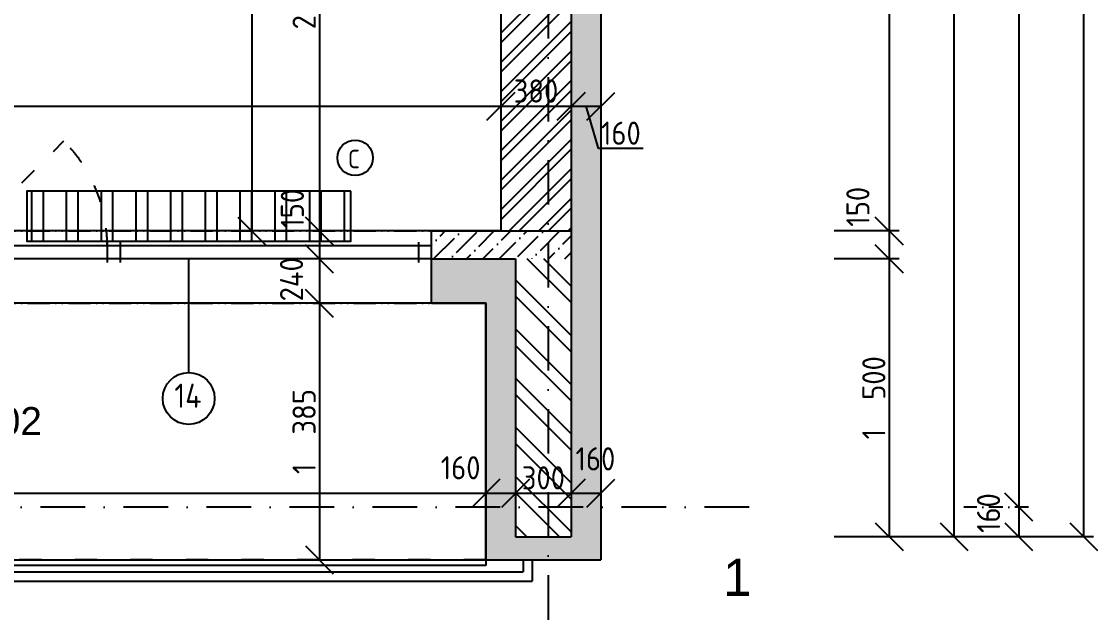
# Model space of a CAD drawing. Extents: x 4511820 to 5180432, y -1526536 to -944957.
# Drawn here: x 5037953 to 5043762, y -1345655 to -1342450 of the extents above; entities that cross this region are included whole.
import ezdxf

# ---------------------------------------------------------------- set-up
doc = ezdxf.new("R2010")
doc.units = 0
doc.header["$MEASUREMENT"] = 0
for name, pattern in [('ACAD_ISO03W100', [30, 12, -18]), ('ACAD_ISO12W100', [22, 12, -3, 0.5, -3, 0.5, -3]), ('BODKOCIARKOVANA_3', [5.6, 3, -1.3, 0, -1.3])]:
    doc.linetypes.add(name, pattern=pattern)
doc.layers.get('0').update_dxf_attribs({"linetype": 'CONTINUOUS'})
doc.layers.get('Defpoints').update_dxf_attribs({"color": 61, "linetype": 'CONTINUOUS'})
for name, color, linetype in [('KÓTY', 4, 'CONTINUOUS'), ('MÚRY', 1, 'CONTINUOUS'), ('OKNÁ', 143, 'CONTINUOUS'), ('osi', 253, 'CONTINUOUS'), ('Plochy', 41, 'CONTINUOUS'), ('POPIS', 7, 'CONTINUOUS'), ('POZEMOK', 7, 'CONTINUOUS'), ('TENKÁ', 7, 'CONTINUOUS'), ('Z-Kúrenie', 101, 'CONTINUOUS'), ('ŠRAFY', 82, 'CONTINUOUS')]:
    doc.layers.add(name, color=color, linetype=linetype)
doc.styles.add('ARIAL', font='arial.ttf')
doc.styles.add('styl1', font='arial.ttf')
doc.styles.add('STYLE1', font='isocp.shx')
doc.dimstyles.new('STANDARD-50', dxfattribs={"dimtxt": 125, "dimasz": 150, "dimexe": 10, "dimexo": 200, "dimgap": 20, "dimtad": 1, "dimdsep": 46, "dimlunit": 6, "dimtxsty": 'STYLE1', "dimblk1": 'OBLIQUE', "dimblk2": 'OBLIQUE', "dimsah": 1, "dimcen": 2.5, "dimse1": 1, "dimse2": 1, "dimadec": 0, "dimazin": 0, "dimtfac": 1, "dimtmove": 1, "dimatfit": 3, "dimldrblk": 'OBLIQUE', "dimfxl": 1, "dimtolj": 1, "dimtzin": 0, "dimarcsym": 0})

# ---------------------------------------------------------------- blocks, each defined once
blk = doc.blocks.new('_OBLIQUE')
at = {"color": 0, "linetype": 'ByBlock'}
blk.add_line((-0.5, -0.5), (0.5, 0.5), dxfattribs=at)
blk = doc.blocks.new('*D22108')
at = {"layer": 'Defpoints', "color": 0}
for p in [(5036056, -1345070.2), (5040796, -1345070.2), (5040796, -1348914.9)]:
    blk.add_point(p, dxfattribs=at)
at = {"layer": 'KÓTY', "color": 0, "lineweight": -2}
blk.add_line((5036056, -1348914.9), (5040796, -1348914.9), dxfattribs=at)
at = {"layer": 'KÓTY', "color": 0, "linetype": 'ByBlock', "lineweight": -2, "xscale": 150, "yscale": 150, "zscale": 150, "rotation": 180}
blk.add_blockref('_OBLIQUE', (5036056, -1348914.9), dxfattribs=at)
at = {"layer": 'KÓTY', "color": 0, "linetype": 'ByBlock', "lineweight": -2, "xscale": 150, "yscale": 150, "zscale": 150}
blk.add_blockref('_OBLIQUE', (5040796, -1348914.9), dxfattribs=at)
at = {"layer": 'KÓTY', "color": 0, "insert": (5038426, -1348832.3), "char_height": 125, "attachment_point": 5, "style": 'STYLE1'}
blk.add_mtext('\\A1;4ﾠ740', dxfattribs=at)
blk = doc.blocks.new('*D22109')
at = {"layer": 'Defpoints', "color": 0}
for p in [(5040796, -1345070.2), (5040921, -1345070.2), (5040921, -1348914.9)]:
    blk.add_point(p, dxfattribs=at)
at = {"layer": 'KÓTY', "color": 0, "lineweight": -2}
blk.add_line((5040796, -1348914.9), (5040921, -1348914.9), dxfattribs=at)
at = {"layer": 'KÓTY', "color": 0, "linetype": 'ByBlock', "lineweight": -2, "xscale": 150, "yscale": 150, "zscale": 150, "rotation": 180}
blk.add_blockref('_OBLIQUE', (5040796, -1348914.9), dxfattribs=at)
at = {"layer": 'KÓTY', "color": 0, "linetype": 'ByBlock', "lineweight": -2, "xscale": 150, "yscale": 150, "zscale": 150}
blk.add_blockref('_OBLIQUE', (5040921, -1348914.9), dxfattribs=at)
at = {"layer": 'KÓTY', "color": 0, "insert": (5041032.5, -1348741), "char_height": 125, "attachment_point": 5, "style": 'STYLE1'}
blk.add_mtext('\\A1;125', dxfattribs=at)
blk = doc.blocks.new('*D22123')
at = {"layer": 'Defpoints', "color": 0}
for p in [(5040541, -1343580.2), (5027621, -1344815.2), (5040541, -1349264.9)]:
    blk.add_point(p, dxfattribs=at)
at = {"layer": 'KÓTY', "color": 0, "lineweight": -2}
blk.add_line((5027621, -1349264.9), (5040541, -1349264.9), dxfattribs=at)
at = {"layer": 'KÓTY', "color": 0, "linetype": 'ByBlock', "lineweight": -2, "xscale": 150, "yscale": 150, "zscale": 150, "rotation": 180}
blk.add_blockref('_OBLIQUE', (5027621, -1349264.9), dxfattribs=at)
at = {"layer": 'KÓTY', "color": 0, "linetype": 'ByBlock', "lineweight": -2, "xscale": 150, "yscale": 150, "zscale": 150}
blk.add_blockref('_OBLIQUE', (5040541, -1349264.9), dxfattribs=at)
at = {"layer": 'KÓTY', "color": 0, "insert": (5034081, -1349182.3), "char_height": 125, "attachment_point": 5, "style": 'STYLE1'}
blk.add_mtext('\\A1;12ﾠ920', dxfattribs=at)
blk = doc.blocks.new('*D22124')
at = {"layer": 'Defpoints', "color": 0}
for p in [(5040541, -1343580.2), (5040921, -1343580.2), (5040921, -1349264.9)]:
    blk.add_point(p, dxfattribs=at)
at = {"layer": 'KÓTY', "color": 0, "lineweight": -2}
blk.add_line((5040541, -1349264.9), (5040921, -1349264.9), dxfattribs=at)
at = {"layer": 'KÓTY', "color": 0, "linetype": 'ByBlock', "lineweight": -2, "xscale": 150, "yscale": 150, "zscale": 150, "rotation": 180}
blk.add_blockref('_OBLIQUE', (5040541, -1349264.9), dxfattribs=at)
at = {"layer": 'KÓTY', "color": 0, "linetype": 'ByBlock', "lineweight": -2, "xscale": 150, "yscale": 150, "zscale": 150}
blk.add_blockref('_OBLIQUE', (5040921, -1349264.9), dxfattribs=at)
at = {"layer": 'KÓTY', "color": 0, "insert": (5040731, -1349182.4), "char_height": 125, "attachment_point": 5, "style": 'STYLE1'}
blk.add_mtext('\\A1;380', dxfattribs=at)
blk = doc.blocks.new('*D22127')
at = {"layer": 'Defpoints', "color": 0}
for p in [(5007451, -1345070.2), (5040921, -1345135.2), (5040921, -1348214.9)]:
    blk.add_point(p, dxfattribs=at)
at = {"layer": 'KÓTY', "color": 0, "lineweight": -2}
blk.add_line((5007451, -1348214.9), (5040921, -1348214.9), dxfattribs=at)
at = {"layer": 'KÓTY', "color": 0, "linetype": 'ByBlock', "lineweight": -2, "xscale": 150, "yscale": 150, "zscale": 150, "rotation": 180}
blk.add_blockref('_OBLIQUE', (5007451, -1348214.9), dxfattribs=at)
at = {"layer": 'KÓTY', "color": 0, "linetype": 'ByBlock', "lineweight": -2, "xscale": 150, "yscale": 150, "zscale": 150}
blk.add_blockref('_OBLIQUE', (5040921, -1348214.9), dxfattribs=at)
at = {"layer": 'KÓTY', "color": 0, "insert": (5024186, -1348132.3), "char_height": 125, "attachment_point": 5, "style": 'STYLE1'}
blk.add_mtext('\\A1;33ﾠ470', dxfattribs=at)
blk = doc.blocks.new('*D22128')
at = {"layer": 'Defpoints', "color": 0}
for p in [(4980571, -1342545.2), (5040921, -1342545.2), (5040921, -1348564.9)]:
    blk.add_point(p, dxfattribs=at)
at = {"layer": 'KÓTY', "color": 0, "lineweight": -2}
blk.add_line((4980571, -1348564.9), (5040921, -1348564.9), dxfattribs=at)
at = {"layer": 'KÓTY', "color": 0, "linetype": 'ByBlock', "lineweight": -2, "xscale": 150, "yscale": 150, "zscale": 150, "rotation": 180}
blk.add_blockref('_OBLIQUE', (4980571, -1348564.9), dxfattribs=at)
at = {"layer": 'KÓTY', "color": 0, "linetype": 'ByBlock', "lineweight": -2, "xscale": 150, "yscale": 150, "zscale": 150}
blk.add_blockref('_OBLIQUE', (5040921, -1348564.9), dxfattribs=at)
at = {"layer": 'KÓTY', "color": 0, "insert": (5010746, -1348482.3), "char_height": 125, "attachment_point": 5, "style": 'STYLE1'}
blk.add_mtext('\\A1;60ﾠ350', dxfattribs=at)
blk = doc.blocks.new('*D22131')
at = {"layer": 'Defpoints', "color": 0}
for p in [(5040621, -1343755.2), (5040921, -1343755.2), (5040921, -1347864.9)]:
    blk.add_point(p, dxfattribs=at)
at = {"layer": 'KÓTY', "color": 0, "lineweight": -2}
blk.add_line((5040621, -1347864.9), (5040921, -1347864.9), dxfattribs=at)
at = {"layer": 'KÓTY', "color": 0, "linetype": 'ByBlock', "lineweight": -2, "xscale": 150, "yscale": 150, "zscale": 150, "rotation": 180}
blk.add_blockref('_OBLIQUE', (5040621, -1347864.9), dxfattribs=at)
at = {"layer": 'KÓTY', "color": 0, "linetype": 'ByBlock', "lineweight": -2, "xscale": 150, "yscale": 150, "zscale": 150}
blk.add_blockref('_OBLIQUE', (5040921, -1347864.9), dxfattribs=at)
at = {"layer": 'KÓTY', "color": 0, "insert": (5040771, -1347782.4), "char_height": 125, "attachment_point": 5, "style": 'STYLE1'}
blk.add_mtext('\\A1;300', dxfattribs=at)
blk = doc.blocks.new('*D22132')
at = {"layer": 'Defpoints', "color": 0}
for p in [(5040166, -1343767.7), (5040621, -1343755.2), (5040166, -1347864.9)]:
    blk.add_point(p, dxfattribs=at)
at = {"layer": 'KÓTY', "color": 0, "lineweight": -2}
blk.add_line((5040621, -1347864.9), (5040166, -1347864.9), dxfattribs=at)
at = {"layer": 'KÓTY', "color": 0, "linetype": 'ByBlock', "lineweight": -2, "xscale": 150, "yscale": 150, "zscale": 150, "rotation": 180}
blk.add_blockref('_OBLIQUE', (5040166, -1347864.9), dxfattribs=at)
at = {"layer": 'KÓTY', "color": 0, "linetype": 'ByBlock', "lineweight": -2, "xscale": 150, "yscale": 150, "zscale": 150}
blk.add_blockref('_OBLIQUE', (5040621, -1347864.9), dxfattribs=at)
at = {"layer": 'KÓTY', "color": 0, "insert": (5040393.5, -1347782.4), "char_height": 125, "attachment_point": 5, "style": 'STYLE1'}
blk.add_mtext('\\A1;455', dxfattribs=at)
blk = doc.blocks.new('*D22133')
at = {"layer": 'Defpoints', "color": 0}
for p in [(5037546, -1343767.7), (5040166, -1343767.7), (5037546, -1347864.9)]:
    blk.add_point(p, dxfattribs=at)
at = {"layer": 'KÓTY', "color": 0, "lineweight": -2}
blk.add_line((5040166, -1347864.9), (5037546, -1347864.9), dxfattribs=at)
at = {"layer": 'KÓTY', "color": 0, "linetype": 'ByBlock', "lineweight": -2, "xscale": 150, "yscale": 150, "zscale": 150, "rotation": 180}
blk.add_blockref('_OBLIQUE', (5037546, -1347864.9), dxfattribs=at)
at = {"layer": 'KÓTY', "color": 0, "linetype": 'ByBlock', "lineweight": -2, "xscale": 150, "yscale": 150, "zscale": 150}
blk.add_blockref('_OBLIQUE', (5040166, -1347864.9), dxfattribs=at)
at = {"layer": 'KÓTY', "color": 0, "insert": (5038856, -1347782.3), "char_height": 125, "attachment_point": 5, "style": 'STYLE1'}
blk.add_mtext('\\A1;2ﾠ620', dxfattribs=at)
blk = doc.blocks.new('*D22273')
at = {"layer": 'Defpoints', "color": 0}
for p in [(5041881, -1338355.2), (5041881, -1345070.2), (5043337.5, -1345070.2)]:
    blk.add_point(p, dxfattribs=at)
at = {"layer": 'KÓTY', "color": 0, "lineweight": -2}
blk.add_line((5043337.5, -1338355.2), (5043337.5, -1345070.2), dxfattribs=at)
at = {"layer": 'KÓTY', "color": 0, "linetype": 'ByBlock', "lineweight": -2, "xscale": 150, "yscale": 150, "zscale": 150}
for p, rotation in [((5043337.5, -1338355.2), 90), ((5043337.5, -1345070.2), 270)]:
    blk.add_blockref('_OBLIQUE', p, dxfattribs=dict(at, rotation=rotation))
at = {"layer": 'KÓTY', "color": 0, "insert": (5043255, -1341712.7), "char_height": 125, "attachment_point": 5, "rotation": 90, "style": 'STYLE1'}
blk.add_mtext('\\A1;6ﾠ715', dxfattribs=at)
blk = doc.blocks.new('*D22274')
at = {"layer": 'Defpoints', "color": 0}
for p in [(5040921, -1345070.2), (5040921, -1345230.2), (5043337.5, -1345230.2)]:
    blk.add_point(p, dxfattribs=at)
at = {"layer": 'KÓTY', "color": 0, "lineweight": -2}
blk.add_line((5043337.5, -1345070.2), (5043337.5, -1345230.2), dxfattribs=at)
at = {"layer": 'KÓTY', "color": 0, "linetype": 'ByBlock', "lineweight": -2, "xscale": 150, "yscale": 150, "zscale": 150}
for p, rotation in [((5043337.5, -1345070.2), 90), ((5043337.5, -1345230.2), 270)]:
    blk.add_blockref('_OBLIQUE', p, dxfattribs=dict(at, rotation=rotation))
at = {"layer": 'KÓTY', "color": 0, "insert": (5043174.5, -1345102.5), "char_height": 125, "attachment_point": 5, "rotation": 90, "style": 'STYLE1'}
blk.add_mtext('\\A1;160', dxfattribs=at)
blk = doc.blocks.new('*D22275')
at = {"layer": 'Defpoints', "color": 0}
for p in [(5040921, -1312385.2), (5040921, -1345230.2), (5042987.5, -1345230.2)]:
    blk.add_point(p, dxfattribs=at)
at = {"layer": 'KÓTY', "color": 0, "lineweight": -2}
blk.add_line((5042987.5, -1312385.2), (5042987.5, -1345230.2), dxfattribs=at)
at = {"layer": 'KÓTY', "color": 0, "linetype": 'ByBlock', "lineweight": -2, "xscale": 150, "yscale": 150, "zscale": 150}
for p, rotation in [((5042987.5, -1312385.2), 90), ((5042987.5, -1345230.2), 270)]:
    blk.add_blockref('_OBLIQUE', p, dxfattribs=dict(at, rotation=rotation))
at = {"layer": 'KÓTY', "color": 0, "insert": (5042905, -1328807.7), "char_height": 125, "attachment_point": 5, "rotation": 90, "style": 'STYLE1'}
blk.add_mtext('\\A1;32ﾠ845', dxfattribs=at)
blk = doc.blocks.new('*D22304')
at = {"layer": 'Defpoints', "color": 0}
for p in [(5040541, -1338505.2), (5040926.4, -1345230.2), (5043687.5, -1345230.2)]:
    blk.add_point(p, dxfattribs=at)
at = {"layer": 'KÓTY', "color": 0, "lineweight": -2}
blk.add_line((5043687.5, -1338505.2), (5043687.5, -1345230.2), dxfattribs=at)
at = {"layer": 'KÓTY', "color": 0, "linetype": 'ByBlock', "lineweight": -2, "xscale": 150, "yscale": 150, "zscale": 150}
for p, rotation in [((5043687.5, -1338505.2), 90), ((5043687.5, -1345230.2), 270)]:
    blk.add_blockref('_OBLIQUE', p, dxfattribs=dict(at, rotation=rotation))
at = {"layer": 'KÓTY', "color": 0, "insert": (5043605, -1341867.7), "char_height": 125, "attachment_point": 5, "rotation": 90, "style": 'STYLE1'}
blk.add_mtext('\\A1;6ﾠ725', dxfattribs=at)
blk = doc.blocks.new('*D22798')
at = {"layer": 'Defpoints', "color": 0}
for p in [(5034121, -1342907.5), (5040541, -1342907.5), (5040541, -1342907.5)]:
    blk.add_point(p, dxfattribs=at)
at = {"layer": 'KÓTY', "color": 0, "lineweight": -2}
blk.add_line((5034121, -1342907.5), (5040541, -1342907.5), dxfattribs=at)
at = {"layer": 'KÓTY', "color": 0, "linetype": 'ByBlock', "lineweight": -2, "xscale": 150, "yscale": 150, "zscale": 150, "rotation": 180}
blk.add_blockref('_OBLIQUE', (5034121, -1342907.5), dxfattribs=at)
at = {"layer": 'KÓTY', "color": 0, "linetype": 'ByBlock', "lineweight": -2, "xscale": 150, "yscale": 150, "zscale": 150}
blk.add_blockref('_OBLIQUE', (5040541, -1342907.5), dxfattribs=at)
at = {"layer": 'KÓTY', "color": 0, "insert": (5037331, -1342825), "char_height": 125, "attachment_point": 5, "style": 'STYLE1'}
blk.add_mtext('\\A1;6ﾠ420', dxfattribs=at)
blk = doc.blocks.new('*D22799')
at = {"layer": 'Defpoints', "color": 0}
for p in [(5040541, -1342907.5), (5040921, -1342907.5), (5040921, -1342907.5)]:
    blk.add_point(p, dxfattribs=at)
at = {"layer": 'KÓTY', "color": 0, "lineweight": -2}
blk.add_line((5040541, -1342907.5), (5040921, -1342907.5), dxfattribs=at)
at = {"layer": 'KÓTY', "color": 0, "linetype": 'ByBlock', "lineweight": -2, "xscale": 150, "yscale": 150, "zscale": 150, "rotation": 180}
blk.add_blockref('_OBLIQUE', (5040541, -1342907.5), dxfattribs=at)
at = {"layer": 'KÓTY', "color": 0, "linetype": 'ByBlock', "lineweight": -2, "xscale": 150, "yscale": 150, "zscale": 150}
blk.add_blockref('_OBLIQUE', (5040921, -1342907.5), dxfattribs=at)
at = {"layer": 'KÓTY', "color": 0, "insert": (5040731, -1342825), "char_height": 125, "attachment_point": 5, "style": 'STYLE1'}
blk.add_mtext('\\A1;380', dxfattribs=at)
blk = doc.blocks.new('*D22800')
at = {"layer": 'Defpoints', "color": 0}
for p in [(5040921, -1342907.5), (5041081, -1342907.5), (5041081, -1342907.5)]:
    blk.add_point(p, dxfattribs=at)
at = {"layer": 'KÓTY', "color": 0, "lineweight": -2}
for p, q in [((5040921, -1342907.5), (5041081, -1342907.5)), ((5041069.3, -1343135), (5041001, -1342907.5)), ((5041309.3, -1343135), (5041069.3, -1343135))]:
    blk.add_line(p, q, dxfattribs=at)
at = {"layer": 'KÓTY', "color": 0, "linetype": 'ByBlock', "lineweight": -2, "xscale": 150, "yscale": 150, "zscale": 150, "rotation": 180}
blk.add_blockref('_OBLIQUE', (5040921, -1342907.5), dxfattribs=at)
at = {"layer": 'KÓTY', "color": 0, "linetype": 'ByBlock', "lineweight": -2, "xscale": 150, "yscale": 150, "zscale": 150}
blk.add_blockref('_OBLIQUE', (5041081, -1342907.5), dxfattribs=at)
at = {"layer": 'KÓTY', "color": 0, "insert": (5041189.3, -1343052.5), "char_height": 125, "attachment_point": 5, "style": 'STYLE1'}
blk.add_mtext('\\A1;160', dxfattribs=at)
blk = doc.blocks.new('*D23145')
at = {"layer": 'Defpoints', "color": 0}
for p in [(5040341.7, -1338505.2), (5039196.2, -1343580.2), (5040341.7, -1343580.2)]:
    blk.add_point(p, dxfattribs=at)
at = {"layer": 'KÓTY', "color": 0, "lineweight": -2}
blk.add_line((5039196.2, -1338505.2), (5039196.2, -1343580.2), dxfattribs=at)
at = {"layer": 'KÓTY', "color": 0, "linetype": 'ByBlock', "lineweight": -2, "xscale": 150, "yscale": 150, "zscale": 150}
for p, rotation in [((5039196.2, -1338505.2), 90), ((5039196.2, -1343580.2), 270)]:
    blk.add_blockref('_OBLIQUE', p, dxfattribs=dict(at, rotation=rotation))
at = {"layer": 'KÓTY', "color": 0, "insert": (5039103, -1341519.5), "char_height": 125, "attachment_point": 5, "rotation": 90, "style": 'STYLE1'}
blk.add_mtext('\\A1;5ﾠ075', dxfattribs=at)
blk = doc.blocks.new('*D23164')
at = {"layer": 'Defpoints', "color": 0}
for p in [(5040291, -1340930.2), (5039561.5, -1343580.2), (5040353.5, -1343580.2)]:
    blk.add_point(p, dxfattribs=at)
at = {"layer": 'KÓTY', "color": 0, "lineweight": -2}
blk.add_line((5039561.5, -1340930.2), (5039561.5, -1343580.2), dxfattribs=at)
at = {"layer": 'KÓTY', "color": 0, "linetype": 'ByBlock', "lineweight": -2, "xscale": 150, "yscale": 150, "zscale": 150}
for p, rotation in [((5039561.5, -1340930.2), 90), ((5039561.5, -1343580.2), 270)]:
    blk.add_blockref('_OBLIQUE', p, dxfattribs=dict(at, rotation=rotation))
at = {"layer": 'KÓTY', "color": 0, "insert": (5039479, -1342255.2), "char_height": 125, "attachment_point": 5, "rotation": 90, "style": 'STYLE1'}
blk.add_mtext('\\A1;2ﾠ650', dxfattribs=at)
blk = doc.blocks.new('*D23368')
at = {"layer": 'Defpoints', "color": 0}
for p in [(5040461, -1344995), (5034171, -1345090.2), (5040461, -1345090.2)]:
    blk.add_point(p, dxfattribs=at)
at = {"layer": 'KÓTY', "color": 0, "lineweight": -2}
blk.add_line((5034171, -1344995), (5040461, -1344995), dxfattribs=at)
at = {"layer": 'KÓTY', "color": 0, "linetype": 'ByBlock', "lineweight": -2, "xscale": 150, "yscale": 150, "zscale": 150, "rotation": 180}
blk.add_blockref('_OBLIQUE', (5034171, -1344995), dxfattribs=at)
at = {"layer": 'KÓTY', "color": 0, "linetype": 'ByBlock', "lineweight": -2, "xscale": 150, "yscale": 150, "zscale": 150}
blk.add_blockref('_OBLIQUE', (5040461, -1344995), dxfattribs=at)
at = {"layer": 'KÓTY', "color": 0, "insert": (5037316, -1344912.5), "char_height": 125, "attachment_point": 5, "style": 'STYLE1'}
blk.add_mtext('\\A1;6ﾠ290', dxfattribs=at)
blk = doc.blocks.new('*D23369')
at = {"layer": 'Defpoints', "color": 0}
for p in [(5040461, -1344995), (5040621, -1344995), (5040621, -1344995)]:
    blk.add_point(p, dxfattribs=at)
at = {"layer": 'KÓTY', "color": 0, "lineweight": -2}
blk.add_line((5040461, -1344995), (5040621, -1344995), dxfattribs=at)
at = {"layer": 'KÓTY', "color": 0, "linetype": 'ByBlock', "lineweight": -2, "xscale": 150, "yscale": 150, "zscale": 150, "rotation": 180}
blk.add_blockref('_OBLIQUE', (5040461, -1344995), dxfattribs=at)
at = {"layer": 'KÓTY', "color": 0, "linetype": 'ByBlock', "lineweight": -2, "xscale": 150, "yscale": 150, "zscale": 150}
blk.add_blockref('_OBLIQUE', (5040621, -1344995), dxfattribs=at)
at = {"layer": 'KÓTY', "color": 0, "insert": (5040324, -1344858), "char_height": 125, "attachment_point": 5, "style": 'STYLE1'}
blk.add_mtext('\\A1;160', dxfattribs=at)
blk = doc.blocks.new('*D23370')
at = {"layer": 'Defpoints', "color": 0}
for p in [(5040621, -1344995), (5040921, -1344995), (5040921, -1345135.2)]:
    blk.add_point(p, dxfattribs=at)
at = {"layer": 'KÓTY', "color": 0, "lineweight": -2}
blk.add_line((5040621, -1344995), (5040921, -1344995), dxfattribs=at)
at = {"layer": 'KÓTY', "color": 0, "linetype": 'ByBlock', "lineweight": -2, "xscale": 150, "yscale": 150, "zscale": 150, "rotation": 180}
blk.add_blockref('_OBLIQUE', (5040621, -1344995), dxfattribs=at)
at = {"layer": 'KÓTY', "color": 0, "linetype": 'ByBlock', "lineweight": -2, "xscale": 150, "yscale": 150, "zscale": 150}
blk.add_blockref('_OBLIQUE', (5040921, -1344995), dxfattribs=at)
at = {"layer": 'KÓTY', "color": 0, "insert": (5040771, -1344912.5), "char_height": 125, "attachment_point": 5, "style": 'STYLE1'}
blk.add_mtext('\\A1;300', dxfattribs=at)
blk = doc.blocks.new('*D23371')
at = {"layer": 'Defpoints', "color": 0}
for p in [(5041081, -1344995), (5040921, -1345135.2), (5041081, -1345135.2)]:
    blk.add_point(p, dxfattribs=at)
at = {"layer": 'KÓTY', "color": 0, "lineweight": -2}
blk.add_line((5040921, -1344995), (5041081, -1344995), dxfattribs=at)
at = {"layer": 'KÓTY', "color": 0, "linetype": 'ByBlock', "lineweight": -2, "xscale": 150, "yscale": 150, "zscale": 150, "rotation": 180}
blk.add_blockref('_OBLIQUE', (5040921, -1344995), dxfattribs=at)
at = {"layer": 'KÓTY', "color": 0, "linetype": 'ByBlock', "lineweight": -2, "xscale": 150, "yscale": 150, "zscale": 150}
blk.add_blockref('_OBLIQUE', (5041081, -1344995), dxfattribs=at)
at = {"layer": 'KÓTY', "color": 0, "insert": (5041051.8, -1344810), "char_height": 125, "attachment_point": 5, "style": 'STYLE1'}
blk.add_mtext('\\A1;160', dxfattribs=at)
blk = doc.blocks.new('*D23372')
at = {"layer": 'Defpoints', "color": 0}
for p in [(5040166, -1343580.2), (5039561.5, -1343730.2), (5040166, -1343730.2)]:
    blk.add_point(p, dxfattribs=at)
at = {"layer": 'KÓTY', "color": 0, "lineweight": -2}
blk.add_line((5039561.5, -1343580.2), (5039561.5, -1343730.2), dxfattribs=at)
at = {"layer": 'KÓTY', "color": 0, "linetype": 'ByBlock', "lineweight": -2, "xscale": 150, "yscale": 150, "zscale": 150}
for p, rotation in [((5039561.5, -1343580.2), 90), ((5039561.5, -1343730.2), 270)]:
    blk.add_blockref('_OBLIQUE', p, dxfattribs=dict(at, rotation=rotation))
at = {"layer": 'KÓTY', "color": 0, "insert": (5039415.5, -1343460.5), "char_height": 125, "attachment_point": 5, "rotation": 90, "style": 'STYLE1'}
blk.add_mtext('\\A1;150', dxfattribs=at)
blk = doc.blocks.new('*D23373')
at = {"layer": 'Defpoints', "color": 0}
for p in [(5040166, -1343730.2), (5039561.5, -1343970.2), (5040166, -1343970.2)]:
    blk.add_point(p, dxfattribs=at)
at = {"layer": 'KÓTY', "color": 0, "lineweight": -2}
blk.add_line((5039561.5, -1343730.2), (5039561.5, -1343970.2), dxfattribs=at)
at = {"layer": 'KÓTY', "color": 0, "linetype": 'ByBlock', "lineweight": -2, "xscale": 150, "yscale": 150, "zscale": 150}
for p, rotation in [((5039561.5, -1343730.2), 90), ((5039561.5, -1343970.2), 270)]:
    blk.add_blockref('_OBLIQUE', p, dxfattribs=dict(at, rotation=rotation))
at = {"layer": 'KÓTY', "color": 0, "insert": (5039411, -1343841), "char_height": 125, "attachment_point": 5, "rotation": 90, "style": 'STYLE1'}
blk.add_mtext('\\A1;240', dxfattribs=at)
blk = doc.blocks.new('*D23374')
at = {"layer": 'Defpoints', "color": 0}
for p in [(5040461, -1343970.2), (5039561.5, -1345355.2), (5040461, -1345355.2)]:
    blk.add_point(p, dxfattribs=at)
at = {"layer": 'KÓTY', "color": 0, "lineweight": -2}
blk.add_line((5039561.5, -1343970.2), (5039561.5, -1345355.2), dxfattribs=at)
at = {"layer": 'KÓTY', "color": 0, "linetype": 'ByBlock', "lineweight": -2, "xscale": 150, "yscale": 150, "zscale": 150}
for p, rotation in [((5039561.5, -1343970.2), 90), ((5039561.5, -1345355.2), 270)]:
    blk.add_blockref('_OBLIQUE', p, dxfattribs=dict(at, rotation=rotation))
at = {"layer": 'KÓTY', "color": 0, "insert": (5039479, -1344662.7), "char_height": 125, "attachment_point": 5, "rotation": 90, "style": 'STYLE1'}
blk.add_mtext('\\A1;1ﾠ385', dxfattribs=at)
blk = doc.blocks.new('*D45368')
at = {"layer": 'Defpoints', "color": 0}
for p in [(5040921, -1337330.2), (5040921, -1343580.2), (5042637.5, -1343580.2)]:
    blk.add_point(p, dxfattribs=at)
at = {"layer": 'KÓTY', "color": 0, "lineweight": -2}
blk.add_line((5042637.5, -1337330.2), (5042637.5, -1343580.2), dxfattribs=at)
at = {"layer": 'KÓTY', "color": 0, "linetype": 'ByBlock', "lineweight": -2, "xscale": 150, "yscale": 150, "zscale": 150}
for p, rotation in [((5042637.5, -1337330.2), 90), ((5042637.5, -1343580.2), 270)]:
    blk.add_blockref('_OBLIQUE', p, dxfattribs=dict(at, rotation=rotation))
at = {"layer": 'KÓTY', "color": 0, "insert": (5042555, -1340455.2), "char_height": 125, "attachment_point": 5, "rotation": 90, "style": 'STYLE1'}
blk.add_mtext('\\A1;6ﾠ250', dxfattribs=at)
blk = doc.blocks.new('*D45369')
at = {"layer": 'Defpoints', "color": 0}
for p in [(5040921, -1343580.2), (5040921, -1343730.2), (5042637.5, -1343730.2)]:
    blk.add_point(p, dxfattribs=at)
at = {"layer": 'KÓTY', "color": 0, "lineweight": -2}
blk.add_line((5042637.5, -1343580.2), (5042637.5, -1343730.2), dxfattribs=at)
at = {"layer": 'KÓTY', "color": 0, "linetype": 'ByBlock', "lineweight": -2, "xscale": 150, "yscale": 150, "zscale": 150}
for p, rotation in [((5042637.5, -1343580.2), 90), ((5042637.5, -1343730.2), 270)]:
    blk.add_blockref('_OBLIQUE', p, dxfattribs=dict(at, rotation=rotation))
at = {"layer": 'KÓTY', "color": 0, "insert": (5042469, -1343449.5), "char_height": 125, "attachment_point": 5, "rotation": 90, "style": 'STYLE1'}
blk.add_mtext('\\A1;150', dxfattribs=at)
blk = doc.blocks.new('*D45370')
at = {"layer": 'Defpoints', "color": 0}
for p in [(5040921, -1343730.2), (5040921, -1345230.2), (5042637.5, -1345230.2)]:
    blk.add_point(p, dxfattribs=at)
at = {"layer": 'KÓTY', "color": 0, "lineweight": -2}
blk.add_line((5042637.5, -1343730.2), (5042637.5, -1345230.2), dxfattribs=at)
at = {"layer": 'KÓTY', "color": 0, "linetype": 'ByBlock', "lineweight": -2, "xscale": 150, "yscale": 150, "zscale": 150}
for p, rotation in [((5042637.5, -1343730.2), 90), ((5042637.5, -1345230.2), 270)]:
    blk.add_blockref('_OBLIQUE', p, dxfattribs=dict(at, rotation=rotation))
at = {"layer": 'KÓTY', "color": 0, "insert": (5042555, -1344480.2), "char_height": 125, "attachment_point": 5, "rotation": 90, "style": 'STYLE1'}
blk.add_mtext('\\A1;1ﾠ500', dxfattribs=at)

msp = doc.modelspace()

# ---------------------------------------------------------------- hatches: boundary and pattern name
at = {"layer": 'Z-Kúrenie', "linetype": 'Continuous'}
h = msp.add_hatch(dxfattribs=at)
h.set_pattern_fill('ANSI32', color=256, scale=500, angle=225)
h.set_pattern_definition([(270, (3878196.8, -6419738.1), (187.5, -3e-14), []), (270, (3878134.3, -6419800.6), (187.5, -3e-14), [])])
h.paths.add_polyline_path([(5037981, -1343366.191), (5037981, -1343635.191), (5039731, -1343635.191), (5039731, -1343366.191)])
at = {"layer": 'ŠRAFY'}
h = msp.add_hatch(dxfattribs=at)
h.set_pattern_fill('HEX', color=256, scale=200)
h.set_pattern_definition([(0, (0, -175781), (0, 43.3012702), [25, -50]), (120, (0, -175781), (-37.5, -21.6506351), [25, -50]), (60, (25, -175781), (-37.5, 21.6506351), [25, -50])])
h.paths.add_polyline_path([(5040921, -1345230.191), (5040621, -1345230.191), (5040621, -1343730.191), (5040166, -1343730.191), (5040166, -1343970.191), (5040461, -1343970.191), (5040461, -1345355.191), (5041081, -1345355.191), (5041081, -1337330.191), (5040921, -1337330.191), (5040921, -1343730.191)])
h.paths.add_polyline_path([(5040920.451, -1344685), (5041183.049, -1344685), (5041183.049, -1344935), (5040920.451, -1344935)], flags=9)
h = msp.add_hatch(dxfattribs=at)
h.set_pattern_fill('ANSI32', color=256, scale=300)
h.paths.add_polyline_path([(5040921, -1337330.191), (5040851, -1337330.191), (5040541, -1337330.191), (5040541, -1338205.191), (5040541, -1338505.191), (5040541, -1338775.191), (5040541, -1338855.191), (5040541, -1340380.191), (5040541, -1340460.191), (5040541, -1340850.191), (5040541, -1340930.191), (5040541, -1340955.191), (5040541, -1343580.191), (5040921, -1343580.191)])
h = msp.add_hatch(dxfattribs=at)
h.set_pattern_fill('ANSI36', color=256, scale=500, angle=360)
h.set_pattern_definition([(45, (524430.31, 125914.67), (33.1456304, 121.533978), [156.25, -31.25, 0, -31.25])])
h.paths.add_polyline_path([(5040921, -1343580.191), (5040541, -1343580.191), (5040166, -1343580.191), (5040166, -1343660.191), (5040166, -1343730.191), (5040621, -1343730.191), (5040921, -1343730.191)])
h = msp.add_hatch(dxfattribs=at)
h.set_pattern_fill('ANSI32', color=256, scale=500, angle=90)
h.set_pattern_definition([(135, (515810.9, -131298.9), (-132.5825215, -132.5825215), []), (135, (515810.9, -131210.52), (-132.5825215, -132.5825215), [])])
h.paths.add_polyline_path([(5040621, -1343730.191), (5040621, -1345230.191), (5040921, -1345230.191), (5040921, -1343730.191)])

# ---------------------------------------------------------------- linework, layer by layer
at = {"layer": 'KÓTY', "ltscale": 0.25}
for p, q in [((5042690.903, -1343580.191), (5042340.903, -1343580.191)), ((5042690.903, -1343730.191), (5042340.903, -1343730.191)), ((5042690.903, -1345230.191), (5042340.903, -1345230.191)), ((5043390.903, -1345230.191), (5043040.903, -1345230.191)), ((5043740.903, -1345230.191), (5043390.903, -1345230.191))]:
    msp.add_line(p, q, dxfattribs=at)
at = {"layer": 'KÓTY', "linetype": 'BODKOCIARKOVANA_3', "ltscale": 25}
msp.add_line((5043390.903, -1345070.191), (5043040.903, -1345070.191), dxfattribs=at)
at = {"layer": 'KÓTY', "ltscale": 25}
msp.add_line((5043040.903, -1345230.191), (5042690.903, -1345230.191), dxfattribs=at)
at = {"layer": 'MÚRY'}
for p, q in [((5041081, -1337330.191), (5041081, -1345355.191)), ((5040541, -1340930.191), (5040541, -1343580.191)), ((5040166, -1343580.191), (5040541, -1343580.191)), ((5040166, -1343970.191), (5040166, -1343580.191)), ((5040166, -1343580.191), (5040541, -1343580.191)), ((5040166, -1343970.191), (5040461, -1343970.191)), ((5040461, -1343970.191), (5040461, -1345355.191)), ((5040461, -1345355.191), (5041081, -1345355.191))]:
    msp.add_line(p, q, dxfattribs=at)
at = {"layer": 'OKNÁ', "linetype": 'ACAD_ISO03W100', "ltscale": 8}
msp.add_line((5037616, -1343660.191), (5038181.685, -1343094.506), dxfattribs=at)
at = {"layer": 'OKNÁ', "ltscale": 0.25}
for p, q in [((5040166, -1343660.191), (5037546, -1343660.191)), ((5038416, -1343640.191), (5038416, -1343750.191)), ((5038486, -1343640.191), (5038486, -1343750.191)), ((5040096, -1343640.191), (5040096, -1343750.191)), ((5040166, -1343730.191), (5037546, -1343730.191)), ((5038856, -1344344.045), (5038856, -1343730.191))]:
    msp.add_line(p, q, dxfattribs=at)
msp.add_circle((5038856, -1344484.045), 140, dxfattribs=at)
at = {"layer": 'OKNÁ', "linetype": 'ACAD_ISO03W100', "ltscale": 8}
msp.add_arc((5037616, -1343660.191), 800, 0, 45, dxfattribs=at)
at = {"layer": 'osi', "linetype": 'BODKOCIARKOVANA_3', "ltscale": 80}
for p, q in [((5040796, -1310038), (5040796, -1347555.191)), ((5041881, -1345070.191), (4978211, -1345070.191))]:
    msp.add_line(p, q, dxfattribs=at)
at = {"layer": 'Plochy'}
for points in [[(5034121, -1338505.191), (5040191, -1338505.191), (5040191, -1338855.191), (5040541, -1338855.191), (5040541, -1340380.191), (5040291, -1340380.191), (5040291, -1340930.191), (5040541, -1340930.191), (5040541, -1343580.191), (5034121, -1343580.191)], [(5034301, -1345355.191), (5040461, -1345355.191), (5040461, -1343970.191), (5034301, -1343970.191)]]:
    msp.add_lwpolyline(points, close=True, dxfattribs=at)
at = {"layer": 'POZEMOK'}
for p, q in [((5040661, -1345355.191), (5040661, -1345420.191)), ((5040711, -1345355.191), (5040711, -1345470.191)), ((5027781, -1345420.191), (5040661, -1345420.191)), ((5027781, -1345470.191), (5040711, -1345470.191))]:
    msp.add_line(p, q, dxfattribs=at)
at = {"layer": 'TENKÁ'}
for p, q in [((5040921, -1337330.191), (5040921, -1345230.191)), ((5040541, -1343580.191), (5040921, -1343580.191)), ((5040166, -1343730.191), (5040621, -1343730.191)), ((5040621, -1343730.191), (5040621, -1345230.191)), ((5040621, -1345230.191), (5040921, -1345230.191)), ((5040461, -1345355.191), (5040461, -1345385.191)), ((5040461, -1345385.191), (5027781, -1345385.191))]:
    msp.add_line(p, q, dxfattribs=at)
at = {"layer": 'TENKÁ', "linetype": 'ACAD_ISO12W100', "ltscale": 10}
for p, q in [((5037546, -1343580.191), (5040166, -1343580.191)), ((5037546, -1343970.191), (5040166, -1343970.191))]:
    msp.add_line(p, q, dxfattribs=at)
at = {"layer": 'TENKÁ', "linetype": 'ACAD_ISO03W100', "ltscale": 10}
msp.add_line((5040461, -1345355.191), (5027781, -1345355.191), dxfattribs=at)
at = {"layer": 'Z-Kúrenie', "linetype": 'Continuous'}
msp.add_lwpolyline([(5039731, -1343366.191), (5037981, -1343366.191), (5037981, -1343635.191), (5039731, -1343635.191)], close=True, dxfattribs=at)
msp.add_circle((5039754.381, -1343185.443), 96, dxfattribs=at)

# ---------------------------------------------------------------- texts
at = {"layer": 'POPIS', "lineweight": 40, "ltscale": 0.25, "style": 'ARIAL'}
msp.add_text('1.1-02', height=150, dxfattribs=at).set_placement((5037469.269, -1344680.77))
at = {"layer": 'TENKÁ', "style": 'STYLE1'}
msp.add_text('14', height=130, dxfattribs=at).set_placement((5038778.47, -1344534.045))
at = {"layer": 'TENKÁ', "ltscale": 0.25, "style": 'styl1'}
msp.add_text('1', height=200, dxfattribs=at).set_placement((5041740.054, -1345549.269))
at = {"layer": 'Z-Kúrenie', "linetype": 'Continuous', "style": 'STYLE1'}
msp.add_text('C', height=100, dxfattribs=at).set_placement((5039715.753, -1343241.642))

# ---------------------------------------------------------------- dimensions: what is measured, and where the dimension line sits
at = {"layer": 'KÓTY'}
for base, p1, p2, picture, middle in [((5042987.5, -1345230.191), (5040921, -1312385.191), (5040921, -1345230.191), '*D22275', (5042904.957, -1328807.691)), ((5043337.5, -1345070.191), (5041881, -1338355.191), (5041881, -1345070.191), '*D22273', (5043254.957, -1341712.691)), ((5043687.5, -1345230.191), (5040541, -1338505.191), (5040926.445, -1345230.191), '*D22304', (5043604.957, -1341867.691)), ((5039561.5, -1343580.191), (5040291, -1340930.191), (5040353.5, -1343580.191), '*D23164', (5039478.957, -1342255.191))]:
    dim = msp.add_linear_dim(base=base, p1=p1, p2=p2, angle=90, dimstyle='STANDARD-50', dxfattribs=at)
    dim.commit()
    dim.dimension.update_dxf_attribs({"geometry": picture, "text_midpoint": middle})
for base, p1, p2, picture, middle in [((5042637.5, -1343580.191), (5040921, -1337330.191), (5040921, -1343580.191), '*D45368', (5042554.957, -1340455.191)), ((5042637.5, -1345230.191), (5040921, -1343730.191), (5040921, -1345230.191), '*D45370', (5042554.957, -1344480.191)), ((5039561.5, -1345355.191), (5040461, -1343970.191), (5040461, -1345355.191), '*D23374', (5039478.957, -1344662.691))]:
    dim = msp.add_linear_dim(base=base, p1=p1, p2=p2, angle=90, dimstyle='STANDARD-50', override={"dimtxsty": 'STYLE1', "dimldrblk": 'OBLIQUE'}, dxfattribs=at)
    dim.commit()
    dim.dimension.update_dxf_attribs({"geometry": picture, "text_midpoint": middle})
for base, p1, p2, picture, middle in [((5039196.191, -1343580.191), (5040341.691, -1338505.191), (5040341.691, -1343580.191), '*D23145', (5039185.5, -1341519.5)), ((5043337.5, -1345230.191), (5040921, -1345070.191), (5040921, -1345230.191), '*D22274', (5043257, -1345102.5))]:
    dim = msp.add_linear_dim(base=base, p1=p1, p2=p2, angle=90, dimstyle='STANDARD-50', dxfattribs=at)
    dim.commit()
    dim.dimension.update_dxf_attribs({"geometry": picture, "text_midpoint": middle, "dimtype": 160})
for base, p1, p2, picture, middle in [((5040921, -1348564.883), (4980571, -1342545.191), (5040921, -1342545.191), '*D22128', (5010746, -1348482.34)), ((5040541, -1342907.5), (5034121, -1342907.5), (5040541, -1342907.5), '*D22798', (5037331, -1342824.957)), ((5040921, -1342907.5), (5040541, -1342907.5), (5040921, -1342907.5), '*D22799', (5040731, -1342825)), ((5041081, -1342907.5), (5040921, -1342907.5), (5041081, -1342907.5), '*D22800', (5041089.25, -1343052.5)), ((5040541, -1349264.883), (5027621, -1344815.191), (5040541, -1343580.191), '*D22123', (5034081, -1349182.34)), ((5040921, -1349264.883), (5040541, -1343580.191), (5040921, -1343580.191), '*D22124', (5040731, -1349182.383)), ((5037546, -1347864.883), (5040166, -1343767.691), (5037546, -1343767.691), '*D22133', (5038856, -1347782.34)), ((5040166, -1347864.883), (5040621, -1343755.191), (5040166, -1343767.691), '*D22132', (5040393.5, -1347782.383)), ((5040921, -1347864.883), (5040621, -1343755.191), (5040921, -1343755.191), '*D22131', (5040771, -1347782.383)), ((5041081, -1344995), (5040921, -1345135.191), (5041081, -1345135.191), '*D23371', (5041051.75, -1344810)), ((5040461, -1344995), (5034171, -1345090.191), (5040461, -1345090.191), '*D23368', (5037316, -1344912.457)), ((5040921, -1344995), (5040621, -1344995), (5040921, -1345135.191), '*D23370', (5040771, -1344912.5)), ((5040921, -1348214.883), (5007451, -1345070.191), (5040921, -1345135.191), '*D22127', (5024186, -1348132.34)), ((5040796, -1348914.883), (5036056, -1345070.191), (5040796, -1345070.191), '*D22108', (5038426, -1348832.34))]:
    dim = msp.add_linear_dim(base=base, p1=p1, p2=p2, dimstyle='STANDARD-50', dxfattribs=at)
    dim.commit()
    dim.dimension.update_dxf_attribs({"geometry": picture, "text_midpoint": middle})
for base, p1, p2, picture, middle in [((5039561.5, -1343730.191), (5040166, -1343580.191), (5040166, -1343730.191), '*D23372', (5039498, -1343460.5)), ((5042637.5, -1343730.191), (5040921, -1343580.191), (5040921, -1343730.191), '*D45369', (5042551.5, -1343449.5)), ((5039561.5, -1343970.191), (5040166, -1343730.191), (5040166, -1343970.191), '*D23373', (5039493.5, -1343841))]:
    dim = msp.add_linear_dim(base=base, p1=p1, p2=p2, angle=90, dimstyle='STANDARD-50', override={"dimtxsty": 'STYLE1', "dimldrblk": 'OBLIQUE'}, dxfattribs=at)
    dim.commit()
    dim.dimension.update_dxf_attribs({"geometry": picture, "text_midpoint": middle, "dimtype": 160})
for base, p1, p2, picture, middle in [((5040621, -1344995), (5040461, -1344995), (5040621, -1344995), '*D23369', (5040324, -1344940.5)), ((5040921, -1348914.883), (5040796, -1345070.191), (5040921, -1345070.191), '*D22109', (5041032.5, -1348823.5))]:
    dim = msp.add_linear_dim(base=base, p1=p1, p2=p2, dimstyle='STANDARD-50', dxfattribs=at)
    dim.commit()
    dim.dimension.update_dxf_attribs({"geometry": picture, "text_midpoint": middle, "dimtype": 160})

doc.saveas('drawing.dxf')
